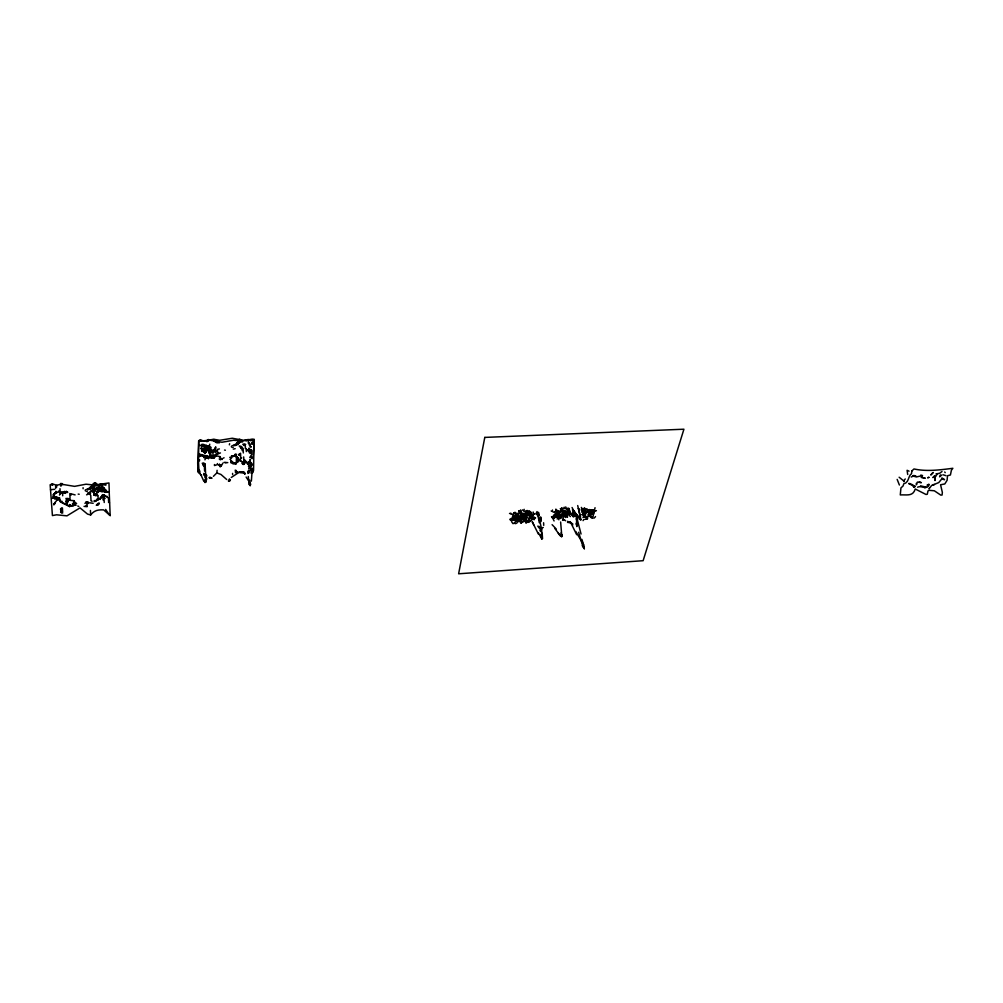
<?xml version="1.0" encoding="UTF-8"?>
<svg xmlns="http://www.w3.org/2000/svg" width="1003" height="1003" viewBox="0 0 1003 1003"><rect width="100%" height="100%" fill="white"/><g stroke="black" fill="none" stroke-linecap="round" stroke-linejoin="round"><path stroke-width="1.5" d="M214.955 450.66L214.955 449.795L214.003 450.084L215.871 448.341M235.392 455.412L235.454 453.995L234.501 455.111M249.722 480.086L250.186 485.59L248.97 484.248M198.907 471.084L197.955 471.36L197.691 462.922L198.657 440.844L199.66 440.054L204.813 441.007L213.564 439.239L219.707 440.279L232.295 438.248L243.528 440.304L248.318 439.49L252.48 440.693L254.298 439.891L253.27 455.726M204.725 475.384L204.788 474.156L203.697 473.454M913.984 487.37L913.808 486.016L908.756 483.609M101.955 497.062L102.97 496.698L105.127 498.516M202.782 450.109L201.603 449.72L205.113 453.293L206.894 450.134L205.189 452.98L202.782 450.109L201.716 451.388L201.515 445.696L206.768 447.539L207.784 446.799M209.777 444.179L208.624 448.291L211.884 450.121M214.968 456.841L214.141 457.92L210.605 455.049L210.768 451.864L209.765 453.582M99.861 491.52C102.707 489.84 107.735 494.053 103.861 487.997L102.945 489.426L101.779 486.931L100.789 487.483L99.924 491.144L108.174 492.222M215.444 442.072L215.495 439.74L213.526 440.756M219.406 442.799L216.41 442.687L216.447 440.342L214.466 440.43L215.495 439.74M91.486 488.336L91.386 486.167L96.601 485.778M247.917 473.479L247.841 471.184M539.89 530.6L541.156 531.703L541.407 528.205L538.298 514.627M576.324 519.09L576.374 516.056L577.114 515.78L576.825 518.212M239.629 453.582L239.642 455.475M253.972 440.906L254.185 439.289L252.192 439.101L241.685 441.119L233.611 440.217L222.002 442.248L209.702 440.192L198.82 441.207L198.531 462.446L198.945 470.445L200.048 471.222M236.319 470.445L236.332 472.325L237.385 471.861L237.184 472.463M238.601 455.161L238.626 454.359M245.321 448.567L245.384 446.147M560.652 536.229L560.677 535.251L561.78 535.915L561.667 536.655L560.652 536.229L554.759 528.393M109.214 492.022L110.18 515.63L103.648 509.875C98.256 509.624 94.207 510.276 90.646 514.978L87.524 514.088L80.014 507.882L66.963 515.843L56.557 514.802L52.419 515.567L50.15 484.8L52.244 483.922L56.532 485.176L61.797 484.273L74.573 486.355L86.045 484.198L94.483 485.101L108.963 482.957L109.289 491.896L103.973 490.931M204.311 463.185L204.399 465.53L203.408 465.542L203.27 462.884M88.577 493.401L92.552 489.84L94.621 489.702L95.711 490.806M199.597 459.662L199.534 460.891M215.043 455.613L215.018 456.327L218.604 452.829M217.099 470.307L216.849 472.914L213.426 476.312M220.196 466.934L221.199 465.367L220.209 466.194M246.274 449.369L246.312 448.592M102.945 489.426L102.858 487.621L101.779 486.931L103.898 487.659M204.574 470.984L204.399 465.53M206.029 450.159L206.004 450.849L204.737 448.165L206.029 450.159L207.659 446.786L206.768 447.539M249.145 447.99L248.242 451.237L249.083 449.482L250.06 449.444L249.333 452.779L250.951 449.883L249.095 450.497L250.06 449.444M556.113 510.251L555.888 509.073M237.962 460.377L238.162 458.02L235.918 456.265M541.846 534.624L541.658 528.644L540.968 530.161L537.758 526.136M208.423 457.142L206.593 458.221L206.605 456.678L205.665 456.979L205.74 458.358L207.483 456.716L207.483 458.346M99.222 499.218L104.036 494.83L105.152 496.472M251.377 481.127L251.991 472.538M509.913 519.165L511.217 519.93L511.116 518.488M513.561 519.504L512.558 520.181L511.818 519.053M511.881 518.764C512.031 523.152 515.279 517.673 512.031 518.902M511.843 519.366C514.414 518.238 512.169 521.008 510.214 519.993M584.799 515.517L585.012 515.454M516.181 518.075L517.347 518.915L517.573 517.072L518.463 517.26L516.971 517.31M515.116 513.06L516.67 514.652L516.984 513.06M519.391 513.047L520.419 513.925L520.833 512.546M561.768 534.687L561.667 536.655L560.79 535.426M204.261 466.207L205.164 464.702L205.803 477.616L204.737 477.14M521.723 514.74L520.845 515.053M521.134 514.326L521.786 514.276M98.871 491.157L97.818 490.918L97.868 492.561M237.51 444.442L237.761 442.223L242.651 441.909M522.375 514.338L521.873 514.501M576.788 526.575L576.374 523.428M526.763 512.495L527.917 513.285M210.128 478.23L211.157 477.704L209.201 477.842M101.654 483.697L101.742 485.765M534.449 517.134L534.724 518.689M563.222 512.307C561.504 511.555 564.902 512.834 563.724 511.731M586.893 511.63L588.046 512.47L588.197 511.054M248.343 443.376L248.355 440.668M559.724 511.505C558.157 511.981 564.752 515.692 562.119 510.314M559.937 514.89L559.01 514.94L559.9 514.639M561.066 514.89L561.041 514.715M585.351 512.019L586.153 513.197L586.855 512.069M238.764 442.336L236.758 443.088L236.645 445.144L233.649 445.031M557.179 512.621L557.718 513.386L556.891 513.06M62.449 493.451L62.324 492.285L64.405 492.084L63.339 491.921L63.44 492.849M514.439 512.658L512.834 514.639L510.652 513.975M251.026 453.08L250.951 449.883M216.61 450.197L214.88 451.927L212.912 452.052L213.05 457.28L214.141 457.92L214.128 455.237M236.482 454.246L236.094 455.538M246.763 440.919L246.939 440.066M551.5 516.695L552.515 517.561L552.916 516.194M552.954 518.639L554.082 520.958M553.355 516.583L554.007 517.46L554.998 516.783M553.581 517.335C555.186 514.552 555.048 519.704 553.343 516.733M570.03 510.953L568.889 511.166L568.225 510.076M934.345 476.601L934.42 475.623M558.483 516.833L558.671 516.909M565.742 506.916C567.648 508.834 563.047 509.7 564.188 507.179M561.404 508.22L561.241 509.775L560.288 508.609M559.787 516.357C561.743 513.36 561.241 519.303 559.812 516.056M560.953 510.615L561.204 511.304M561.291 515.404C561.442 514.025 565.83 515.103 563.184 513.16C562.244 513.636 563.109 518.012 561.316 515.103M54.864 503.619L53.836 504.283L57.835 498.905M558.019 515.003C556.678 517.937 561.367 515.229 558.157 514.928M567.121 512.984C562.771 512.922 567.485 517.548 566.369 513.248M541.394 529.208L538.95 526.236M69.132 499.845L68.104 500.271L66.963 498.328L67.051 499.958L69.144 499.858L68.066 499.569L68.003 498.504L70.172 500.347L74.36 500.71M582.292 511.041L583.307 512.057L583.796 510.803M584.047 508.86L582.58 509.374M253.032 471.046L252.668 471.786M102.87 487.546L106.155 490.317L106.193 492.072L105.127 491.658L106.193 492.072L105.052 490.179M209.477 448.191L209.364 449.156M590.591 516.031L589.125 516.532M219.419 465.705L219.431 464.025M531.352 518.35L531.665 519.404L532.906 519.316M527.703 514.602L528.205 515.592L530.086 515.379M234.715 444.542L235.567 445.558M522.011 521.786C525.058 521.447 522.061 522.776 520.193 520.695C518.99 522.061 522.488 524.13 521.146 522.776M530.8 517.084C534.06 518.401 529.835 523.29 529.07 519.341M904.104 480.337L905.258 478.958M216.172 455.149L216.36 453.732M522.463 509.9L523.792 511.242L524.168 509.311M567.385 517.372L567.522 516.094M200.525 439.841L200.487 441.282M563.109 517.573L563.184 519.83L564.413 519.792L562.996 520.381M554.584 512.483L557.818 515.216M515.805 516.783C516.796 511.743 519.717 518.89 516.119 517.849M231.53 445.971L231.38 446.924M560.94 509.499C561.028 513.824 565.19 507.38 561.705 508.019M518.476 513.975C517.774 518.187 523.629 515.003 520.582 512.734M513.009 514.288C512.37 517.861 517.147 516.282 515.855 513.461M204.913 479.271L205.038 482.619L204.524 480.675M251.339 472.488L251.878 469.091L251.114 470.269L250.988 468.639L251.853 468.012L251.114 470.269M557.38 514.113C558.997 509.148 560.727 517.272 557.48 515.166M229.624 443.715L229.361 444.843M563.285 514.727L563.122 515.655L564.551 512.445L563.937 513.047L565.278 514.79L564.25 516.57M249.383 442.787L249.22 443.677M252.493 443.614L252.555 442.122M247.628 463.649L246.412 461.393M945.227 472.639L944.701 471.999M207.709 450.573L207.659 446.786M206.029 457.029L206.091 455.751L198.857 454.02M208.336 439.452L207.37 440.455M210.417 457.205L209.364 457.694L210.342 457.544L209.389 457.017L210.605 455.049M236.395 463.674L235.517 464.326L235.517 462.533M250.261 453.406L250.9 450.548L251.841 450.309L250.938 451.701L251.816 451.099L251.853 453.155M561.304 517.887L561.693 517.235M250.073 459.8L248.631 463.725M251.477 465.894L252.305 464.126M243.779 445.457L243.829 443.953M204.951 459.838L205.665 456.979L203.747 457.569L204.725 456.528L205.753 456.804L204.737 457.518M596.409 510.615L595.293 511.242M594.578 510.728L593.35 511.279M520.005 520.181L518.488 521.61M204.8 449.407L204.073 452.19L203.872 448.228L204.813 446.924M590.265 514.526L591.193 514.564L590.265 514.702M236.407 461.994L237.009 456.929M532.881 518.99L532.606 518.037L531.502 518.125M538.686 512.546L538.799 515.128L537.683 515.504L536.994 511.58M206.819 478.669L205.791 481.753M521.899 521.761L521.096 522.626M230.903 462.822L231.869 461.819L232.947 462.446L231.869 462.759L230.815 461.418L231.931 461.317L230.778 460.277M903.778 481.503L903.991 480.826M510.853 513.172L509.511 513.511M532.091 518.902L532.881 518.626L532.568 519.404M534.123 518.075L534.085 519.792M569.88 513.085L569.202 515.04L570.331 516.57M527.352 512.796C529.07 507.317 522.801 513.335 526.989 513.172M517.498 513.912L518.325 514.589L517.51 514.088M927.186 485.352L927.411 484.675M560.965 517.774L560.489 515.529M532.656 515.103L533.32 517.598L535.577 517.849M533.759 514.464L533.182 512.006M590.729 514.038L589.563 515.329L588.661 513.975M214.981 449.081L215.783 446.862L213.438 451.174L212.348 451.488L212.084 450.585M238.212 442.712L237.636 444.291L238.463 443.326M205.966 447.2L206.004 444.856M220.284 465.793L220.422 464.928L218.453 464.941M511.919 519.153L512.295 518.363M514.363 520.168C515.479 517.648 517.899 521.673 515.203 521.522M525.722 515.504L523.704 515.981M236.244 460.051L237.034 458.045L238.162 458.02M243.014 464.364L244.143 464.301L244.995 460.728L243.854 459.825L243.679 456.917M557.467 511.029L558.42 512.194L558.596 510.64M559.925 512.057L559.611 511.304M558.884 519.817L558.007 517.084M595.506 516.583L594.29 518.024L592.422 517.974M564.476 516.507L565.88 516.156L565.479 517.523M568.25 509.888L569.253 509.085M252.016 458.747L252.819 456.829M569.253 511.179C570.293 504.647 563.26 510.665 569.052 510.552M204.737 448.165L205.979 448.943L206.819 446.999M248.644 468.338L250.637 465.768L250.223 459.687M555.925 510.991L554.032 512.282L552.352 511.543M205.928 479.371L206.706 475.347L205.753 476.488L203.509 474.695M237.222 460.941L238.05 459.148L239.266 459.587L237.134 459.55L238.087 458.421L236.044 457.932M53.911 504.772L54.877 502.49M204.875 448.278L204.01 450.071L202.794 448.517M593.325 510.728L594.227 511.981L594.265 510.402M584.586 513.95C585.338 515.63 586.354 515.993 584.498 515.881M522.049 516.52L522.312 519.053L523.854 516.921M92.376 485.966L93.304 484.11L95.31 482.97L99.698 486.305L98.658 486.43L98.858 490.63L92.414 486.844L91.423 487.621M222.954 463.073L221.174 466.082M207.646 449.231L205.841 452.328L204.825 452.19L205.841 452.328M100.25 499.419L100.2 498.165L103.083 494.868M576.324 524.343L576.7 521.021M205.74 458.358L206.605 456.678M565.416 516.959L566.494 515.968L567.372 517.034M929.355 488.298L929.054 488.862L931.637 485.452L938.733 482.593L941.842 478.87L944.55 479.697L941.93 477.892M530.086 515.793L529.308 515.918L529.12 514.238M250.988 468.639L248.832 473.103M251.878 454.234L250.086 457.017M249.546 467.912L251.339 466.019M562.545 520.356L563.272 519.04M215.808 452.315L217.488 450.297L217.651 453.105M518.714 510.903C518.476 514.163 521.961 509.913 518.802 510.79M206.593 458.221L207.483 456.716M526.45 518.238C527.026 522.362 521.936 521.974 524.945 518.488C526.236 520.469 528.882 522.588 529.459 518.049M914.059 486.593L913.206 486.58L915.137 486.53L913.858 485.778L915.012 486.43M208.837 453.218L209.752 450.874L208.787 451.927L208.712 450.635M91.574 490.943L89.606 493.087M53.134 496.322L55.077 493.025M205.264 463.712L203.421 464.84L202.205 463.223M215.432 440.204L214.504 441.533L216.447 440.342M244.933 463.173L243.992 464.289M249.509 470.47L247.829 472.037M54.037 494.592L56.08 492.197L52.996 494.855L54.074 494.868M238.024 459.888L239.09 459.449L237.636 461.192M519.667 510.916L520.582 510.226M60.493 493.89L61.459 492.084L60.418 492.147L59.49 495.106M559.574 515.918L559.135 518.212L560.376 518.551M581.439 510.201L582.003 508.433L581.339 507.393M557.731 515.492L556.565 516.018M563.159 514.715L563.686 516.583M579.458 510.326L579.546 509.048L578.192 508.646M593.137 509.988L591.569 511.229L590.403 510.264M53.874 504.622L54.877 503.368M940.413 474.895L939.598 476.826L941.842 475.008M241.146 447.175L241.209 448.491L242.149 447.338L240.168 447.263L241.159 446.348L239.128 445.971M250.048 457.744L250.988 456.591M237.673 462.308L238.614 461.179M586.805 517.046L585.551 517.021M581.677 514.652L583.458 514.852L583.119 513.197M56.807 500.196L58.826 498.554M574.456 511.392L572.475 509.612L573.214 512.495L574.13 511.618L572.061 507.505M92.64 492.134L93.542 489.364M235.454 454.886L233.574 456.34L231.492 455.738M570.419 512.984L569.115 512.759M528.33 520.745C532.668 520.657 526.236 524.531 528.418 520.557M235.392 472.589L236.344 471.548M230.351 480.537L228.496 481.29L228.496 480.412L230.377 479.835M91.486 488.223L93.492 486.618L90.383 487.044L90.483 489.1L87.336 489M90.583 491.683L92.539 489.853M935.949 473.955L939.698 473.253L942.03 471.485M573.214 512.495L574.13 511.618L577.114 515.906M912.341 476.5L911.238 477.039M234.777 463.436L236.683 462.207L235.755 463.449L232.884 463.85L233.849 462.859L232.859 462.747L234.025 463.022M238.576 439.991L239.429 439.189L241.522 439.941M211.144 447.501L208.887 445.758L207.897 446.699L210.041 447.689L212.46 451.337L211.32 450.397M531.314 514.426C527.227 514.414 531.64 520.344 531.64 515.103M214.291 449.357L213.438 451.174M250.9 450.548L250.06 451.325L249.998 450.008M583.708 511.919C586.667 511.141 584.611 515.366 583.132 513.386M215.143 456.628L216.134 455.738M101.779 487.145L99.849 489.213L99.761 487.696L100.839 488.411M93.279 483.546L94.282 483.145M91.436 487.696L92.414 486.844M933.78 476.826L932.815 477.553L935.686 476.55L937.354 473.717L936.689 473.755L937.517 473.917L936.702 473.717M245.058 460.189L243.854 459.825L243.992 461.581L244.995 460.728L246.399 462.233M527.039 511.831C529.697 510.151 528.882 515.241 526.964 513.436M515.229 523.027L512.922 523.604L511.455 521.51M209.614 455.074L210.605 454.234M562.232 511.38L562.37 510.126M583.244 515.053L584.247 514.577M590.566 515.943L591.707 516.445M915.902 475.999L913.959 476.275L916.366 476.952L922.534 475.585L920.817 475.046M216.723 454.409L220.459 452.93M241.71 457.869L240.707 458.684L240.557 453.206M236.294 473.002L238.438 472.3M231.254 477.478L239.19 472.263L244.093 472.589M102.77 487.182L100.814 488.674L102.77 487.182L102.983 490.994L101.855 489.314L101.942 491.896M86.571 494.818L90.634 493.225M236.47 463.286L234.539 463.449M245.735 444.442L243.867 445.081L242.739 444.266M235.743 443.903L239.516 442.749M244.619 445.558L244.832 443.978M59.754 484.436L61.847 483.734L62.926 484.587M213.952 457.556L211.708 457.556M543.275 527.478L542.046 527.754M199.522 456.591L201.565 455.312L204.725 456.528M68.204 501.939L68.066 499.569L70.147 499.306M933.342 472.526L930.771 475.008L932.777 472.639M207.997 455.976L206.104 456.666L199.91 455.249M89.38 487.872L92.489 487.282L91.436 487.182M522.538 516.144L521.146 515.868L521.573 518.075L520.143 518.401L520.356 517.021L522.488 516.858L523.39 515.442L522.726 514.89L523.742 516.407M229.938 459.324L230.828 458.81M518.827 517.974C516.884 520.369 521.974 519.178 519.14 517.899C514.539 520.657 521.811 522.4 519.065 517.999M521.986 518.087L521.961 517.209M533.471 514.063L535.452 513.837M222.014 458.985L220.171 459.838M556.251 517.097L557.881 517.573L557.154 519.015M84.916 503.305L86.948 502.378M234.89 455.989L229.762 457.381M215.043 454.76L215.971 454.271L216.009 455.375M538.373 532.756L541.821 538.975L542.548 538.598L542.159 533.132M55.04 493.652L57.108 492.323L53.986 493.802M52.256 498.378L53.322 497.827M208.687 440.919L206.794 441.696M98.645 484.85L100.676 484.023M223.155 458.208L224.07 457.782M253.947 441.709L253.985 443.79L250.123 444.216M198.719 445.47L202.669 445.094M533.044 515.266L531.051 514.2M208.887 445.758L205.001 446.561M97.617 485.954L102.745 484.925M50.489 489.715L54.714 489.276M57.698 498.027L54.576 499.018M251.038 457.782L251.941 457.393M235.178 448.68L233.285 449.143M217.488 449.382L219.394 448.918M213.087 456.691L214.141 456.252L213.15 456.215M89.58 492.548L87.524 493.062M53.297 497.764L54.325 497.35M253.496 442.799L251.552 442.937M532.756 519.416L532.091 519.078M584.197 508.045C581.878 509.687 586.642 510.201 584.762 508.107M592.535 509.95C589.425 514.639 596.146 511.405 589.3 509.562M239.654 442.687L237.761 442.223M199.509 440.618L201.49 440.493M245.384 440.593L246.324 440.279M211.846 452.416L212.912 452.052M51.278 484.712L53.385 484.562M576.035 514.251L573.841 511.944L573.929 515.341L573.177 515.58L571.56 513.674M68.154 500.986L67.051 499.958L67.314 505.173L69.47 505.926L74.636 505.299L73.457 502.528M84.039 506.377L87.148 506.691M101.165 496.711L102.156 496.422M243.992 461.581L246.186 461.907M231.869 462.759L232.947 462.446M100.626 484.136L105.892 485.176M245.873 440.518L246.813 440.254M207.032 445.884L201.866 444.868M917.544 487.182C921.556 485.164 927.161 490.555 929.317 484.499L928.515 484.223M933.881 484.65L933.279 484.813L934.47 484.512M212.924 450.372L214.003 450.084M912.793 476.149L914.962 476.036L913.858 475.372M209.263 477.403L210.216 477.152M98.206 503.255L99.209 502.992M241.209 448.491L243.165 448.404L243.315 452.955M96.213 501.174L94.169 501.613M211.131 478.318L212.084 478.08M96.25 505.186L98.281 505.023M211.282 458.12L213.2 457.719M250.976 473.115L252.819 472.614L253.558 470.382L253.985 443.827M926.308 487.207L920.503 485.803M94.119 500.71L98.231 500.121L97.153 499.155L97.203 500.284M213.25 457.155L210.342 457.544M86.396 491.42L87.437 491.182M232.32 447.501L233.273 447.288M215.419 440.969L217.413 441.007M69.47 505.926L73.62 505.625L72.555 505.199M579.232 519.065L580.825 519.83L577.715 505.562M54.989 492.749L59.177 491.984M205.101 482.217L206.066 482.029M249.083 449.482L246.249 450.134L246.337 451.576M57.535 498.315L59.641 497.852L58.613 498.604L55.328 496.673L53.172 496.661M590.93 516.733L592.033 517.147M591.883 517.172L593.249 516.194L593.237 514.351M210.555 440.054L214.479 439.627M55.616 498.654L56.669 498.478M583.056 520.645L584.009 519.366M554.897 516.156C558.032 513.26 551.136 514.351 555.035 516.583M570.155 514.251L569.315 513.95M514.978 516.369L516.244 517.799L514.376 518.087M512.997 518.614C516.971 517.36 510.226 515.216 512.809 518.564M100.839 490.404L102.92 490.467M250.424 466.357L248.456 466.37L249.509 465.831L247.164 463.587M206.091 455.751L207.069 455.613M244.13 463.311L242.036 462.596M100.789 487.483L101.83 487.345M100.2 498.165L101.215 498.052M85.882 501.839L87.951 501.801M221.161 458.96L219.193 458.985M230.828 457.907L231.793 457.807M64.405 492.084L65.446 491.984L64.355 491.457L66.486 491.846M103.159 495.382L104.199 495.758L102.105 495.093L107.371 496.548M201.503 446.498L202.606 446.41M200.575 455.387L201.565 455.312M106.205 491.946L107.233 491.884M200.55 448.479L201.54 448.429M227.794 462.634L224.095 462.37M908.806 483.459L910.323 483.672M88.364 488.524L90.471 488.762M216.372 441.583L218.391 441.821M235.743 444.818L236.733 444.793M97.83 491.457L98.858 491.432M231.919 455.901L232.909 455.889M215.118 455.613L220.221 456.641M99.259 503.982L97.228 504.133L97.266 504.948M94.646 490.806L93.555 489.79L94.595 489.527L94.683 491.671L93.618 491.006L93.818 494.905L95.912 495.256L94.783 493.413L98.056 496.385L98.194 499.344L97.153 499.155M212.749 457.042L211.708 456.678L213.739 457.029M105.854 484.273L103.76 484.085M201.916 444.279L203.948 444.479M249.985 440.63L250.976 440.643M903.59 481.114L904.255 481.127M88.414 489.602L86.308 489.477M234.589 445.645L232.596 445.508M523.804 520.168C522.739 524.933 524.958 515.266 523.779 520.005M225.123 462.659L226.114 462.709M556.54 515.993C555.812 520.093 557.141 512.846 556.753 510.627M582.956 517.485L583.796 516.946L583.382 515.931M570.469 512.671L569.353 511.906M585.514 514.99L585.514 513.636M57.572 497.914L59.704 498.992L59.829 501.412L60.92 502.227L66.223 504.233L66.048 500.748L67.201 502.954M527.653 517.523L529.032 519.165M68.003 498.504L70.172 500.058M216.849 472.914L220.999 474.494L226.678 479.484M215.043 455.939L216.046 456.052M78.171 494.115L79.224 494.241M520.168 513.498L519.316 512.132M519.93 513.461L521.397 512.194L520.795 510.251M581.64 512.119L583.132 510.878L582.354 508.935M204.788 474.156L205.803 474.306M943.171 474.795L945.917 475.66M204.286 465.542L203.408 465.542M95.937 495.833L93.818 494.905M237.774 443.226L238.626 443.364M924.29 487.596L925.105 487.734M54.287 497.124L57.472 497.262L59.704 498.992M224.534 450.071L225.399 450.222M204.788 474.983L205.816 475.196M103.986 496.372L103.936 495.344L102.895 495.118L102.97 496.986L104.011 497.475M89.029 502.892L86.96 502.917L87.06 504.948M63.339 491.921L64.418 492.185M67.351 505.562L68.417 505.825M239.617 472.589L243.553 472.689L244.694 473.654M207.583 447.15L210.969 449.77L209.715 448.905M99.899 490.329L96.614 487.596L97.78 489.991M567.222 511.818C565.466 513.561 568.563 510.477 567.071 511.843M70.862 493.789L75.112 494.905M578.179 516.357L575.396 515.705L576.575 515.504L574.982 513.611M590.027 511.517L590.341 512.897L588.999 512.52M247.716 463.173L248.757 463.549L248.581 461.606M60.418 492.147L61.496 492.536M72.479 503.556L73.608 505.311L73.545 504.158L75.676 505.211L74.561 503.87L75.651 504.96M540.404 527.829L541.407 528.205M74.611 504.822L75.664 505.236M239.617 471.686L244.682 472.714M77.783 506.026L78.848 506.465M530.976 517.372L532.179 517.247L532.041 516.031M198.832 470.394L197.992 468.376L198.067 472.2L201.465 475.409M249.584 465.304L251.577 465.505L251.427 462.797M69.621 506.828L69.495 504.534L71.564 506.076M91.536 490.705L92.602 491.194L92.564 490.454M913.833 486.041L914.886 486.53M63.076 503.305L66.261 504.91M241.748 461.443L239.617 460.402M250.048 482.932L246.099 477.052M91.022 500.76L92.088 501.287M60.569 512.194L61.622 512.746L61.409 507.944L62.675 513.072M240.72 460.227L238.777 459.449M909.044 471.172L907.076 470.294L907.702 474.494M97.855 491.984L96.79 491.382L96.952 494.855L98.006 495.444M87.111 506.001L86.057 505.412L86.095 506.126M64.568 492.724L65.659 493.351L65.508 491.671M556.339 529.133L552.101 524.682M249.057 444.693L251.139 447.175L250.086 445.821M69.546 505.637L70.624 506.252M914.899 486.367L911.338 484.123M514.163 523.152C516.47 525.083 519.266 520.933 516.583 519.554M236.006 456.804L236.921 457.355M567.535 522.4L571.083 522.814L572.776 524.958M525.008 515.68L525.233 517.523L523.453 517.046M231.869 461.819L233.122 462.584M243.353 472.15L244.995 474.218L243.491 472.037L244.619 472.94M593.312 511.43L594.629 510.627M919.375 481.766L921.331 482.694L917.406 482.079L916.441 484.775L916.278 483.396M104.976 495.444L103.936 495.344M590.291 512.182L590.83 513.511M563.949 519.629L565.642 520.783M91.386 486.167L92.477 486.931L92.452 486.267M899.127 477.227L903.339 480.6M202.706 451.287L203.948 452.203M108.424 502.077L109.503 502.879M108.474 498.24L106.343 496.635M90.383 487.044L91.474 487.884M567.522 521.334L572.751 523.842M73.319 500.735L76.604 503.581M250.186 484.675L249.045 483.709L248.28 476.5M229.348 481.315L229.386 478.895M236.758 443.088L237.736 443.928M580.173 519.278L580.825 519.83L579.91 516.507M242.024 463.436L243.19 464.439L243.027 461.656M219.231 456.666L222.227 459.487M582.279 545.695L584.335 548.716L583.583 544.717L575.81 531.54M553.531 517.159L554.245 518.062L555.223 517.385L554.233 516.056L552.966 517.824L551.763 517.51M55.541 497.425L58.763 500.083M63.565 491.758L64.656 492.812M591.544 510.138L594.415 510.452L595.055 507.694M513.36 519.065L513.699 519.73M73.545 504.158L74.636 505.299M238.927 459.424L240.306 460.904M243.491 472.037L243.942 472.864M587.244 511.693L588.573 511.605L589.112 509.624M573.202 515.617L573.992 516.558L572.4 515.73M585.238 519.291L586.542 519.203L587.081 517.235M558.282 533.333L559.9 535.314M197.93 469.492L199.108 470.959M551.161 510.966L552.277 511.154L552.515 510.013M538.548 515.517L537.821 514.627L539.288 522.739M58.65 498.905L61.973 502.503L61.91 501.187M105.064 489.564L106.18 490.969M584.323 547.638L582.593 545.444L578.643 532.292M585.564 510.013C590.253 511.354 585.902 506.264 584.787 510.452M199.108 471.761L200.312 473.303M89.643 493.99L90.759 495.419L90.985 499.895M571.509 514.577L573.252 516.821L572.412 512.621M592.297 512.433L592.109 514.05L590.554 513.649M594.24 512.32L593.889 514.025L592.384 513.16M586.203 518.739L587.282 519.115L587.708 518.062M109.064 514L110.192 515.529M577.552 515.931L574.669 511.869L573.917 513.172L573.841 511.944M109.089 514.602L105.666 509.411M583.056 544.403L584.335 548.716L582.956 546.296M97.554 485.276L95.31 482.706L95.385 484.311M577.176 515.015L579.621 518.977M250.75 484.048L250.186 485.59L249.91 484.925M536.392 512.533L538.799 515.128L538.122 512.295M568.212 509.449L570.632 513.423M536.63 513.724L537.683 515.504M93.705 492.862L94.859 494.893M592.284 516.821L591.795 518.062L590.767 517.347M538.385 534.072L532.217 521.723M101.779 486.931L102.945 489.238M588.247 512.997L589.037 513.16L588.962 512.383M200.826 474.582L203.86 481.377M570.268 521.648L576.675 534.712M532.38 522.024L533.734 524.782M103.948 489.489L105.127 491.934M585.376 516.545C586.279 518.827 589.175 516.344 587.971 514.664M899.39 485.013L897.158 479.396M65.947 498.428L67.126 501.487M581.878 539.351L583.583 544.717M60.431 509.01L61.622 512.746M581.05 534.035L576.775 517.573M561.028 532.894L561.78 535.915L560.627 521.986M579.258 511.693L580.561 517.059M540.88 534.361L541.821 538.975M576.361 519.09L577.339 525.81M103.058 495.871L102.945 494.893M541.006 520.193L540.642 516.934L541.119 521.547M56.569 485.439L56.707 487.107M61.81 483.421L61.91 484.838M60.757 483.396L60.92 486.267M52.281 483.922L52.382 485.364M576.938 521.685L577.051 523.014M66.612 492.247L66.537 491.269M205.828 447.112L205.979 448.943M60.13 490.63L59.992 488.674M55.942 491.269L56.043 492.699M59.077 490.605L59.127 491.294M55.328 496.673L55.378 497.388M67.627 491.934L67.677 492.573M70.536 504.873L70.586 505.499M104.237 502.49L103.898 496.623M55.591 486.229L55.704 488.323M235.279 470.068L235.354 471.448M69.809 493.539L70.047 498.14M54.45 496.598L54.513 497.664M573.929 515.341L573.992 516.558L573.879 514.138M103.071 499.97L102.895 496.824M70.9 494.341L70.95 495.269M94.483 486.831L94.57 488.474M90.646 514.978L90.42 510.439M83.124 488.749L83.073 487.684M543.588 522.739L543.726 525.371M88.026 503.556L87.963 502.378M85.28 489.928L85.33 490.856M93.467 487.295L93.517 488.198L92.477 488.185M62.6 511.718L62.424 507.907M251.878 469.091L251.929 470.344M89.417 488.8L89.455 489.502M62.612 493.401L62.713 495.783M108.55 501.124L108.487 499.456M90.057 502.854L93.179 503.293M242.25 450.698L242.149 447.338M232.583 473.403L232.633 474.595M98.633 485.791L98.658 486.43M217.388 463.562L217.413 464.602L214.466 465.555L214.441 464.539M208.398 457.844L208.411 458.835M248.757 469.943L248.782 470.971M209.752 451.776L209.765 452.704M236.006 455.023L236.018 455.964M217.363 441.558L217.363 442.461M911.815 471.021L911.526 473.667C908.43 475.585 909.119 480.613 905.671 483.07L903.966 483.484L903.001 486.054L900.945 487.909L900.28 494.943C906.336 494.454 912.993 496.874 915.225 488.988L926.02 494.479L927.286 494.228L927.988 490.931L929.016 490.317L934.332 490.78L940.789 495.118L942.08 495.031L942.356 492.435L940.576 484.75L944.801 483.96L947.108 480.274L947.484 475.761L950.43 474.971L951.396 470.257L952.85 468.288C939.999 469.931 926.734 471.761 913.959 468.953L911.815 471.021M514.025 513.022C515.379 515.981 516.344 510.552 514.038 512.872M514.075 519.228C515.58 522.199 516.232 516.583 514.075 519.228M584.899 516.721L583.959 516.771L584.899 516.721M515.316 515.417L516.244 515.617L515.316 515.417M516.695 519.567L517.322 519.704L516.733 519.466M518.977 517.26L519.604 517.398L518.977 517.26M521.247 519.867L522.174 520.068L521.272 519.78M521.798 513.373L522.739 513.574L521.798 513.373M523.077 513.887C524.607 516.884 525.133 511.191 523.077 513.887M525.07 511.43L526.011 511.63L525.07 511.43M524.958 514.464L525.898 514.664L524.958 514.464M525.61 514.05L526.236 514.188L525.622 513.987M526.124 516.946L527.064 517.147L526.124 516.946M526.575 514.99L527.503 515.203L526.6 514.915M528.431 513.335L529.358 513.536L528.431 513.335M528.907 511.204L529.847 511.405L528.907 511.204M529.02 518.639L529.96 518.839L529.045 518.551M529.684 513.147C531.715 517.021 532.342 509.662 529.684 513.147M529.847 513.624C531.878 517.498 532.493 510.151 529.847 513.624M567.51 509.048L566.57 509.185L567.51 509.048M568.4 514.526L567.46 514.664L568.4 514.526M568.889 512.596L567.936 512.646L568.889 512.596M564.263 510.978L563.322 511.116L564.263 510.978M935.097 479.572L935.034 480.55L934.646 475.848L935.097 479.572M555.712 510.59C557.242 513.549 557.756 507.957 555.712 510.59M564.576 511.455C566.093 514.414 566.607 508.809 564.576 511.455M525.296 521.51C526.55 526.964 528.518 516.482 525.296 521.51M484.788 437.408L458.622 573.791L643.124 560.702L683.921 429.209L484.788 437.408M928.903 477.34L927.75 477.716L928.903 477.34M921.832 477.278L921.18 477.378L925.255 478.205L921.832 477.278M914.072 476.35L913.131 476.024L914.072 476.35M57.698 498.629L56.594 497.726L57.672 498.616"/></g></svg>
